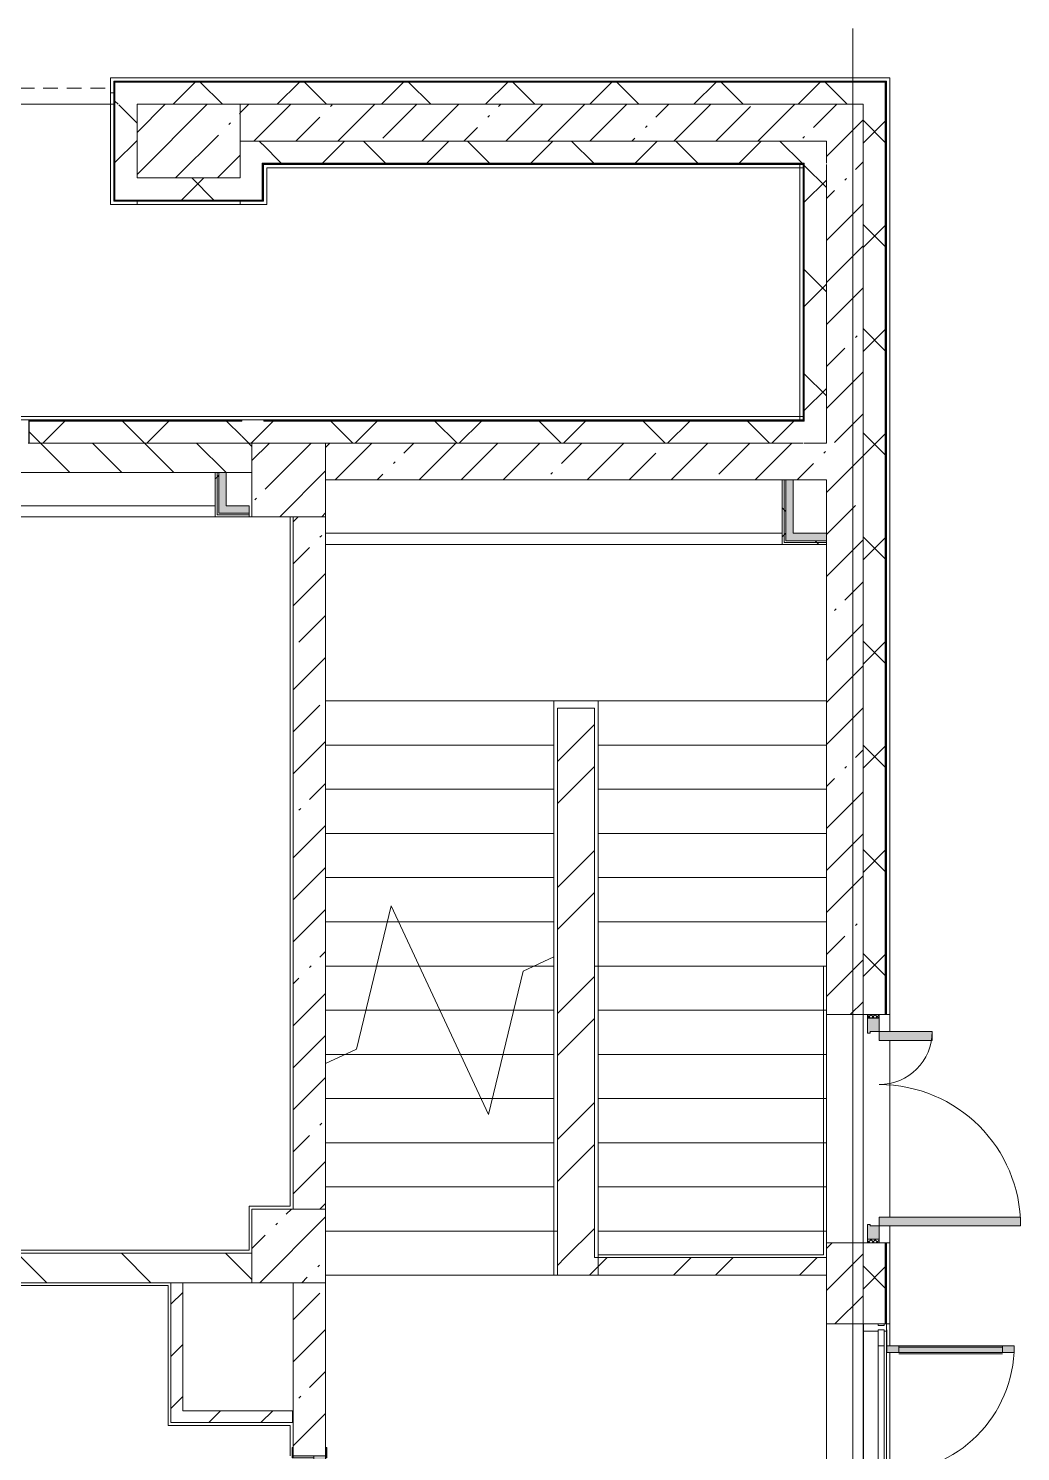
# Model space of a CAD drawing. Header units: millimetres. Extents: x -3724 to 231642, y -8553 to 29017.
# Drawn here: x 199117 to 205852, y 12254 to 21915 of the extents above; entities that cross this region are included whole.
import ezdxf

# ---------------------------------------------------------------- set-up
doc = ezdxf.new("R2010")
doc.units = ezdxf.units.MM
doc.linetypes.add('200_ШТРИХ__ш1_п0_6_', pattern=[160, 100, -60])
for name, color, linetype, lineweight, true_color in [('A-DETL-GENF-5', 7, 'Continuous', 5, 0xaaaaaa), ('A-DETL-GENF-6', 7, 'Continuous', 5, 0xe2e2e2), ('A-DOOR-2', 7, 'Continuous', 5, 0xaaaaaa), ('A-DOOR-3', 7, 'Continuous', 5, 0xe2e2e2), ('A-DOOR-FRAM-3', 7, 'Continuous', 5, 0xe2e2e2), ('A-DOOR-FRAM-4', 7, 'Continuous', 5, 0xaaaaaa), ('A-FLOR-1', 7, 'Continuous', 5, 0xaaaaaa), ('I-WALL-1', 7, 'Continuous', 5, 0xe7e7e7)]:
    doc.layers.add(name, color=color, linetype=linetype, lineweight=lineweight, true_color=true_color)
for name, color, linetype, lineweight in [('A-DETL-MBND-1', 7, '200_ШТРИХ__ш1_п0_6_', 9), ('A-GLAZ-CWMG-2', 7, 'Continuous', 5), ('A-WALL', 7, 'Continuous', 9), ('A-WALL-3', 7, 'Continuous', 5), ('I-WALL-3', 7, 'Continuous', 5), ('S-COLS-2', 7, 'Continuous', 5), ('S-STRS-3', 7, 'Continuous', 5), ('S-STRS-MBND-2', 7, 'Continuous', 5), ('Оси', 7, 'Continuous', 9)]:
    doc.layers.add(name, color=color, linetype=linetype, lineweight=lineweight)
pattern_1 = [(45, (79704.3, 0), (-353.5534, 353.5534), []), (135, (79704.3, 0), (-353.5534, -353.5534), [])]
pattern_2 = [(45, (79704.28, 0), (-285.1231, 285.1231), []), (45, (79989.4, 0), (-285.1231, 285.1231), [504.031, -100.806, 16.764, -84.042])]
pattern_3 = [(45, (79704.3, 0), (-427.6843, 427.6843), []), (45, (79989.4, 0), (-427.6843, 427.6843), [])]
pattern_4 = [(45, (79704.28, 0), (-176.7767, 176.7767), [])]
pattern_5 = [(45, (79704.3, 0), (-530.33, 530.33), []), (135, (79704.3, 0), (-530.33, -530.33), [])]

# ---------------------------------------------------------------- blocks, each defined once
blk = doc.blocks.new('110_Дверь_СКБ_2Ст - Д-1_л_Лестничная клетка EIS60 2-32142534-1_3_1_птичка')
at = {"layer": 'A-DOOR-3'}
for points in [[(612.5, 1010), (612.5, 110), (662.5, 110), (662.5, 1010), (639.9, 1010)], [(-637.5, 510), (-637.5, 110), (-587.5, 110), (-587.5, 510)], [(712.4, 30), (697.5, 30), (699.6, -110), (712.5, -110), (712.5, 30)]]:
    blk.add_hatch(color=256, dxfattribs=at).paths.add_polyline_path(points)
h = blk.add_hatch(color=256, dxfattribs=at)
h.paths.add_polyline_path([(662.5, 110), (662.5, 60), (652.5, 60), (652.5, 30), (712.5, 32.6), (712.5, 110)])
h.paths.add_polyline_path([(-637.5, 110), (-687.5, 110), (-687.2, 30), (-627.5, 35.6), (-627.5, 60), (-637.5, 60), (-637.5, 104.8)])
at = {"layer": 'A-DOOR-FRAM-3'}
for points in [[(-695.5, 118), (-742.5, 118), (-742.5, 110), (-672.5, 110), (-672.5, 118), (-687.5, 118)], [(728.3, 118), (697.5, 118), (697.5, 110), (767.5, 110), (767.5, 118), (729.9, 118)], [(-672.5, 30), (-687.5, 30), (-687.4, -110), (-672.5, -110), (-672.5, -21.5)], [(-687.4, -110), (-742.5, -110.2), (-742.5, -118), (-672.5, -118), (-674.5, -110)], [(767.5, -110), (697.5, -110), (698.9, -118), (767.5, -118)]]:
    blk.add_hatch(color=256, dxfattribs=at).paths.add_polyline_path(points)
at = {"layer": 'A-DOOR-2'}
for p, q in [((662.5, 1010), (612.5, 1010)), ((612.5, 1010), (612.5, 110)), ((662.5, 110), (662.5, 1010)), ((-637.5, 510), (-637.5, 110)), ((-587.5, 510), (-637.5, 510)), ((-587.5, 110), (-587.5, 510)), ((-637.5, 110), (-587.5, 110)), ((612.5, 110), (662.5, 110))]:
    blk.add_line(p, q, dxfattribs=at)
for centre, radius, start, end in [((662.5, 110), 900, 90, 180), ((-637.5, 110), 400, 360, 90)]:
    blk.add_arc(centre, radius, start, end, dxfattribs=at)
at = {"layer": 'A-DOOR-FRAM-4'}
for p, q in [((-672.5, 118), (-742.5, 118)), ((-742.5, 118), (-742.5, 110)), ((-742.5, 110), (-672.5, 110)), ((-637.5, 110), (-687.5, 110)), ((-687.5, 110), (-687.5, 30)), ((-672.5, 110), (-672.5, 118)), ((-637.5, 60), (-637.5, 110)), ((662.5, 110), (662.5, 60)), ((712.5, 110), (662.5, 110)), ((767.5, 118), (697.5, 118)), ((697.5, 118), (697.5, 110)), ((697.5, 110), (767.5, 110)), ((712.5, 30), (712.5, 110)), ((767.5, 110), (767.5, 118)), ((-687.5, 30), (-627.5, 30)), ((-672.5, 30), (-687.5, 30)), ((-687.5, 30), (-687.5, -110)), ((-672.5, -110), (-672.5, 30)), ((-627.5, 60), (-637.5, 60)), ((-627.5, 30), (-627.5, 60)), ((662.5, 60), (652.5, 60)), ((652.5, 60), (652.5, 30)), ((652.5, 30), (712.5, 30)), ((712.5, 30), (697.5, 30)), ((697.5, 30), (697.5, -110)), ((712.5, -110), (712.5, 30)), ((-672.5, -110), (-742.5, -110)), ((-742.5, -110), (-742.5, -118)), ((-742.5, -118), (-672.5, -118)), ((-687.5, -110), (-672.5, -110)), ((-672.5, -118), (-672.5, -110)), ((697.5, -110), (712.5, -110)), ((767.5, -110), (697.5, -110)), ((697.5, -110), (697.5, -118)), ((697.5, -118), (767.5, -118)), ((767.5, -118), (767.5, -110))]:
    blk.add_line(p, q, dxfattribs=at)
blk = doc.blocks.new('BSC_Колонна _Прямоугольная - 700х500-23282984-1_3_1_птичка')
at = {"layer": 'S-COLS-2'}
h = blk.add_hatch(dxfattribs=at)
h.set_pattern_fill('FP_194', color=256, style=0, pattern_type=2)
h.set_pattern_definition([(45, (-120500, -21150), (-285.1231, 285.1231), []), (45, (-120214.88, -21150), (-285.1231, 285.1231), [504.031, -100.806, 16.764, -84.042])])
h.paths.add_polyline_path([(-350, -250), (350, -250), (350, 250), (-350, 250)])
for p, q in [((350, 250), (-350, 250)), ((-350, 250), (-350, -250)), ((350, -250), (350, 250)), ((-350, -250), (350, -250))]:
    blk.add_line(p, q, dxfattribs=at)
blk = doc.blocks.new('110_Дверь_СКБ_2Ст_Наружная - ДН-3_1_л__ Двухстворчатая 1200 х2900 из подвала EI30-23667726-1_3_1_птичка')
at = {"layer": 'A-DOOR-2'}
h = blk.add_hatch(dxfattribs=at)
h.set_pattern_fill('FP_85', color=256, style=0, pattern_type=2)
h.set_pattern_definition([(135, (1526.41, 143.685), (-14.14214, -14.14214), []), (225, (1526.41, 143.685), (14.14214, -14.14214), [])])
h.paths.add_polyline_path([(794.5, 29), (769.5, 29), (769.9, -51), (794.5, -51), (794.5, -31)])
at = {"layer": 'A-DOOR-3'}
for points in [[(679.5, 31), (679.5, 989), (619.5, 989), (619.5, 29), (679.5, 29)], [(-580.5, 389), (-640.5, 389), (-640.5, 29), (-580.5, 31), (-580.5, 101)]]:
    blk.add_hatch(color=256, dxfattribs=at).paths.add_polyline_path(points)
h = blk.add_hatch(color=256, dxfattribs=at)
h.paths.add_polyline_path([(769.5, -39.6), (769.5, 29), (679.5, 29), (679.5, -31), (669.5, -31), (669.5, -51), (769.5, -50.6)])
h.paths.add_polyline_path([(-630.5, -51), (-630.5, -31), (-640.5, -31), (-640.5, 29), (-730.5, 29), (-730.5, -51), (-640.5, -51)])
at = {"layer": 'A-DOOR-FRAM-4'}
h = blk.add_hatch(dxfattribs=at)
h.set_pattern_fill('FP_86', color=256, style=0, pattern_type=2)
h.set_pattern_definition([(45, (-596.384, 143.685), (-14.1421, 14.1421), []), (135, (-596.384, 143.685), (-14.1421, -14.1421), [])])
h.paths.add_polyline_path([(-730.5, -51), (-730.5, 29), (-755.5, 29), (-755.5, -51)])
at = {"layer": 'A-DOOR-2'}
for p, q in [((679.5, 989), (619.5, 989)), ((619.5, 989), (619.5, 29)), ((679.5, 29), (679.5, 989)), ((-640.5, 389), (-640.5, 29)), ((-580.5, 389), (-640.5, 389)), ((-580.5, 29), (-580.5, 389)), ((-640.5, 29), (-580.5, 29)), ((619.5, 29), (679.5, 29))]:
    blk.add_line(p, q, dxfattribs=at)
for centre, radius, start, end in [((679.5, 29), 960, 90, 180), ((-640.5, 29), 360, 0, 90)]:
    blk.add_arc(centre, radius, start, end, dxfattribs=at)
at = {"layer": 'A-DOOR-FRAM-4'}
for p, q in [((-730.5, 29), (-755.5, 29)), ((-755.5, 29), (-755.5, -51)), ((-640.5, 29), (-730.5, 29)), ((-730.5, 29), (-730.5, -51)), ((-730.5, -51), (-730.5, 29)), ((-640.5, -31), (-640.5, 29)), ((679.5, 29), (679.5, -31)), ((769.5, 29), (679.5, 29)), ((769.5, -51), (769.5, 29)), ((794.5, 29), (769.5, 29)), ((769.5, 29), (769.5, -51)), ((794.5, -51), (794.5, 29)), ((-755.5, -51), (-730.5, -51)), ((-730.5, -51), (-630.5, -51)), ((-630.5, -31), (-640.5, -31)), ((-630.5, -51), (-630.5, -31)), ((679.5, -31), (669.5, -31)), ((669.5, -31), (669.5, -51)), ((669.5, -51), (769.5, -51)), ((769.5, -51), (794.5, -51))]:
    blk.add_line(p, q, dxfattribs=at)
blk = doc.blocks.new('Прямоугольный импост - Импост структурный с накладкой - 160мм-18691760-1_3_1_птичка')
at = {"layer": 'A-GLAZ-CWMG-2'}
for p, q in [((-50, 0), (-50, 17)), ((-50, 17), (0, 17)), ((0, 0), (-10, 0)), ((-10, 0), (-10, -40)), ((0, 17), (0, 0)), ((-50, -140), (-50, -40)), ((-10, -40), (0, -40)), ((0, -40), (0, -140)), ((0, -140), (-50, -140))]:
    blk.add_line(p, q, dxfattribs=at)
blk = doc.blocks.new('Дверь_Витражная_СКБ_2Ст - ВН-6-31912847-1_3_1_птичка')
at = {"layer": 'A-DETL-GENF-6'}
for points in [[(-643, -39), (-643, -370), (-598, -370), (-598, -20), (-643, -20)], [(562, -39), (562, -884), (607, -884), (607, -20), (562, -20)], [(607, -17), (607, -20), (705, -17)]]:
    blk.add_hatch(color=256, dxfattribs=at).paths.add_polyline_path(points)
at = {"layer": 'A-DETL-GENF-5'}
for p, q in [((-607, -20), (-715, -20)), ((-715, -20), (-607, -20)), ((-598, -20), (-643, -20)), ((-643, -370), (-643, -20)), ((-598, -20), (-643, -20)), ((-643, -20), (-643, -370)), ((-598, -370), (-598, -20)), ((-598, -370), (-598, -20)), ((562, -20), (607, -20)), ((562, -884), (562, -20)), ((562, -20), (562, -884)), ((607, -20), (562, -20)), ((607, -884), (607, -20)), ((607, -884), (607, -20)), ((607, -20), (715, -20)), ((607, -20), (715, -20)), ((-643, -100), (-598, -100)), ((-633, -290), (-633, -100)), ((-589, -290), (-589, -100)), ((553, -804), (553, -100)), ((607, -100), (562, -100)), ((597, -804), (597, -100)), ((-643, -290), (-598, -290)), ((-643, -370), (-598, -370)), ((-643, -370), (-598, -370)), ((607, -804), (562, -804)), ((607, -884), (562, -884)), ((562, -884), (607, -884))]:
    blk.add_line(p, q, dxfattribs=at)
at = {"layer": 'A-DOOR-2'}
for p, q in [((-715, 40), (-607, 40)), ((-715, 0), (-715, 40)), ((-607, 40), (-607, 0)), ((607, 40), (715, 40)), ((607, 0), (607, 40)), ((715, 40), (715, 0)), ((-607, 0), (-715, 0)), ((-607, -370), (-607, -20)), ((715, 0), (607, 0)), ((607, -884), (607, -20))]:
    blk.add_line(p, q, dxfattribs=at)
for centre, radius, start, end in [((-607, -20), 350, 270, 0), ((607, -20), 864, 180, 270)]:
    blk.add_arc(centre, radius, start, end, dxfattribs=at)
blk = doc.blocks.new('Прямоугольный импост - Импост структурный с накладкой - 160мм-23689444-1_3_1_птичка')
at = {"layer": 'A-GLAZ-CWMG-2'}
for p, q in [((125081, 13070), (125081, 11660)), ((125238, 13070), (125238, 11660)), ((125181, 12972), (125181, 11758)), ((125221, 12972), (125221, 11758))]:
    blk.add_line(p, q, dxfattribs=at)
blk = doc.blocks.new('BSC_Колонна _Прямоугольная - 500х500-V252-1_3_1_птичка')
at = {"layer": 'S-COLS-2'}
h = blk.add_hatch(dxfattribs=at)
h.set_pattern_fill('FP_206', color=256, style=0, pattern_type=2)
h.set_pattern_definition([(45, (-121180, -18850), (-285.1231, 285.1231), []), (45, (-120894.88, -18850), (-285.1231, 285.1231), [504.031, -100.806, 16.764, -84.042])])
h.paths.add_polyline_path([(30, -250), (250, -250), (250, 250), (-250, 246.7), (-250, -250), (10, -250)])
for p, q in [((250, 250), (-250, 250)), ((-250, 250), (-250, -250)), ((250, -250), (250, 250)), ((-250, -250), (250, -250))]:
    blk.add_line(p, q, dxfattribs=at)
blk = doc.blocks.new('BSC_Колонна _Прямоугольная - 500х500-22291386-1_3_1_птичка')
at = {"layer": 'S-COLS-2'}
h = blk.add_hatch(dxfattribs=at)
h.set_pattern_fill('FP_207', color=256, style=0, pattern_type=2)
h.set_pattern_definition([(45, (-121180, -13650), (-285.1231, 285.1231), []), (45, (-120894.88, -13650), (-285.1231, 285.1231), [504.031, -100.806, 16.764, -84.042])])
h.paths.add_polyline_path([(-250, -250), (250, -250), (250, 250), (-250, 250), (-250, -200)])
for p, q in [((250, 250), (-250, 250)), ((-250, 250), (-250, -250)), ((250, -250), (250, 250)), ((-250, -250), (250, -250))]:
    blk.add_line(p, q, dxfattribs=at)
blk = doc.blocks.new('BSC_Колонна _Прямоугольная - 500х500-V259-1_3_1_птичка')
at = {"layer": 'S-COLS-2'}
for p, q in [((250, 250), (-250, 250)), ((-250, 250), (-250, -250)), ((250, -250), (250, 250)), ((-250, -250), (250, -250))]:
    blk.add_line(p, q, dxfattribs=at)
blk = doc.blocks.new('Зашивка приборов отопления2 - Зашивка приборов отопления-33269377-1_3_1_птичка')
at = {"layer": 'A-WALL-3'}
for p, q in [((119410, 18900), (118210, 18900)), ((120680.1, 18675), (120680.1, 18900)), ((118010, 18675), (120680.1, 18675)), ((120680.1, 18675), (118010, 18675)), ((120680.1, 18600), (120680.1, 18675)), ((118010, 18600), (120680.1, 18600))]:
    blk.add_line(p, q, dxfattribs=at)
blk = doc.blocks.new('Зашивка приборов отопления3 - Зашивка приборов отопления-33270266-1_3_1_птичка')
at = {"layer": 'A-WALL-3'}
for p, q in [((121430, 18487.5), (124530, 18487.5)), ((124530, 18487.5), (121430, 18487.5)), ((121430, 18412.5), (124530, 18412.5))]:
    blk.add_line(p, q, dxfattribs=at)

msp = doc.modelspace()

# ---------------------------------------------------------------- hatches: boundary and pattern name
at = {"layer": 'A-WALL-3'}
h = msp.add_hatch(dxfattribs=at)
h.set_pattern_fill('FP_137', color=256, style=0, pattern_type=2)
h.set_pattern_definition(pattern_1)
h.paths.add_polyline_path([(204617.2, 21400), (204784.3, 21400), (204779.9, 21550), (199704.3, 21550), (199704.3, 21400), (204534.3, 21400)])
h = msp.add_hatch(dxfattribs=at)
h.set_pattern_fill('FP_137', color=256, style=0, pattern_type=2)
h.set_pattern_definition(pattern_1)
h.paths.add_polyline_path([(204934.3, -250), (204934.3, 7700), (204784.3, 7700), (204784.3, -250), (204894.3, -250)])
h.paths.add_polyline_path([(204932.6, 8900), (204934.3, 8900), (204934.3, 10820), (204784.3, 10820), (204784.3, 8900), (204894.3, 8900)])
h.paths.add_polyline_path([(204934.3, 13120), (204934.3, 13670), (204784.3, 13670), (204784.3, 13120), (204894.3, 13120)])
h.paths.add_polyline_path([(204934.3, 15220), (204934.3, 21550), (204784.3, 21550), (204784.3, 15220), (204894.3, 15220)])
h = msp.add_hatch(dxfattribs=at)
h.set_pattern_fill('FP_137', color=256, style=0, pattern_type=2)
h.set_pattern_definition(pattern_1)
h.paths.add_polyline_path([(199854.3, 20750), (199854.3, 21400), (199704.3, 21395.4), (199704.3, 20750)])
h = msp.add_hatch(dxfattribs=at)
h.set_pattern_fill('FP_137', color=256, style=0, pattern_type=2)
h.set_pattern_definition(pattern_1)
h.paths.add_polyline_path([(200554.3, 20750), (200704.3, 20750), (200704.3, 21150), (200554.3, 21150), (200554.3, 20900)])
h = msp.add_hatch(dxfattribs=at)
h.set_pattern_fill('FP_137', color=256, style=0, pattern_type=2)
h.set_pattern_definition(pattern_1)
h.paths.add_polyline_path([(204384.3, 21000), (204534.3, 21000), (204534.3, 21150), (200704.3, 21150), (200707.3, 21000), (202519.6, 21000)])
h = msp.add_hatch(dxfattribs=at)
h.set_pattern_fill('FP_137', color=256, style=0, pattern_type=2)
h.set_pattern_definition(pattern_1)
h.paths.add_polyline_path([(204384.3, 19100), (204534.3, 19100), (204534.3, 21000), (204384.3, 20997), (204384.3, 19250)])
h = msp.add_hatch(dxfattribs=at)
h.set_pattern_fill('FP_137', color=256, style=0, pattern_type=2)
h.set_pattern_definition(pattern_1)
h.paths.add_polyline_path([(199854.3, 20750), (200554.3, 20750), (200554.3, 20900), (199854.3, 20900)])
h = msp.add_hatch(dxfattribs=at)
h.set_pattern_fill('FP_137', color=256, style=0, pattern_type=2)
h.set_pattern_definition(pattern_1)
h.paths.add_polyline_path([(192613.1, 19100), (192594.7, 19125), (192604.7, 19100)])
h.paths.add_polyline_path([(192524.7, 19100), (192504.7, 19218.2), (192510.1, 19100)])
h.paths.add_polyline_path([(195804.7, 19100), (197906.3, 19100), (197906.3, 19250), (195204.7, 19250), (195204.7, 19100), (195804.3, 19100)])
h.paths.add_polyline_path([(200556.3, 19100), (200564.3, 19100), (200561.3, 19250), (199122.3, 19250), (199122.3, 19100), (200422, 19100)])
h.paths.add_polyline_path([(192560.6, 19158.9), (192561.8, 19170.9), (192554.7, 19180.7), (192554.7, 19250), (192504.6, 19250), (192510.1, 19228.8), (192556, 19165.3)])
h = msp.add_hatch(dxfattribs=at)
h.set_pattern_fill('FP_137', color=256, style=0, pattern_type=2)
h.set_pattern_definition(pattern_1)
h.paths.add_polyline_path([(200634.3, 19100), (200714.3, 19100), (200714.3, 19258), (200564.3, 19253), (200564.3, 19100)])
h = msp.add_hatch(dxfattribs=at)
h.set_pattern_fill('FP_137', color=256, style=0, pattern_type=2)
h.set_pattern_definition(pattern_1)
h.paths.add_polyline_path([(204384.3, 19100), (204381.3, 19250), (200714.3, 19250), (200714.3, 19100), (204381.3, 19100)])
h = msp.add_hatch(dxfattribs=at)
h.set_pattern_fill('FP_119', color=256, style=0, pattern_type=2)
h.set_pattern_definition([(135, (79704.28, 0), (-176.7767, -176.7767), [])])
h.paths.add_polyline_path([(200422, 18900), (200634.3, 18900), (200634.3, 19100), (199114.3, 19100), (199114.3, 18900), (200384.4, 18900)])
h.paths.add_polyline_path([(197914.3, 18900), (197909.3, 19100), (197714.3, 19100), (197714.3, 18900), (197800, 18900)])
at = {"layer": 'I-WALL-1'}
for points in [[(200459.9, 18675), (200459.9, 18900), (200409.9, 18900), (200409.9, 18675), (200422, 18675)], [(204309.3, 18487.5), (204309.3, 18850), (204259.3, 18848), (204259.3, 18487.5)], [(200614.3, 18625), (200614.3, 18675), (200409.9, 18675), (200409.9, 18625), (200564.3, 18625)], [(204532.3, 18437.5), (204534.3, 18440), (204534.3, 18487.5), (204259.3, 18487.5), (204259.3, 18437.5)]]:
    msp.add_hatch(color=256, dxfattribs=at).paths.add_polyline_path(points)
at = {"layer": 'I-WALL-3'}
h = msp.add_hatch(dxfattribs=at)
h.set_pattern_fill('FP_118', color=256, style=0, pattern_type=2)
h.set_pattern_definition(pattern_2)
h.paths.add_polyline_path([(202519.6, 21150), (204534.3, 21150), (204534.3, 21400), (200554.3, 21400), (200554.3, 21150)])
h = msp.add_hatch(dxfattribs=at)
h.set_pattern_fill('FP_118', color=256, style=0, pattern_type=2)
h.set_pattern_definition(pattern_2)
h.paths.add_polyline_path([(204762, 10600), (204784.3, 10600), (204784.3, 10820), (204534.3, 10820), (204534.3, 10600), (204617.2, 10600)])
h.paths.add_polyline_path([(204784.3, 13120), (204784.3, 13670), (204534.3, 13670), (204534.3, 13120), (204617.2, 13120)])
h.paths.add_polyline_path([(204534.3, 15220), (204784.3, 15220), (204784.3, 21400), (204534.3, 21400), (204534.3, 15550)])
h = msp.add_hatch(dxfattribs=at)
h.set_pattern_fill('FP_118', color=256, style=0, pattern_type=2)
h.set_pattern_definition(pattern_2)
h.paths.add_polyline_path([(204376.3, 18850), (204534.3, 18850), (204534.3, 19100), (201134.3, 19100), (201134.3, 18850), (204309.3, 18850)])
h = msp.add_hatch(dxfattribs=at)
h.set_pattern_fill('FP_215', color=256, style=0, pattern_type=2)
h.set_pattern_definition(pattern_5)
h.paths.add_polyline_path([(200394.3, 18612.5), (200397.4, 18612.5), (200397.4, 18900), (200384.9, 18900), (200384.9, 18612.5)])
h = msp.add_hatch(dxfattribs=at)
h.set_pattern_fill('FP_215', color=256, style=0, pattern_type=2)
h.set_pattern_definition(pattern_5)
h.paths.add_polyline_path([(200409.9, 18625), (200409.9, 18900), (200397.4, 18900), (200397.4, 18625)])
h = msp.add_hatch(dxfattribs=at)
h.set_pattern_fill('FP_215', color=256, style=0, pattern_type=2)
h.set_pattern_definition(pattern_5)
h.paths.add_polyline_path([(204246.8, 18425), (204246.8, 18850), (204234.3, 18850), (204234.3, 18425), (204243.7, 18425)])
h = msp.add_hatch(dxfattribs=at)
h.set_pattern_fill('FP_215', color=256, style=0, pattern_type=2)
h.set_pattern_definition(pattern_5)
h.paths.add_polyline_path([(204259.3, 18437.5), (204259.3, 18850), (204246.8, 18849), (204246.8, 18437.5)])
h = msp.add_hatch(dxfattribs=at)
h.set_pattern_fill('FP_118', color=256, style=0, pattern_type=2)
h.set_pattern_definition(pattern_2)
h.paths.add_polyline_path([(201134.3, 10380), (201134.3, 10825), (200914.3, 10825), (200914.3, 10380)])
h.paths.add_polyline_path([(200914.3, 12225), (201134.3, 12225), (201134.3, 13400), (200914.3, 13400), (200914.3, 12280)])
h.paths.add_polyline_path([(201096.8, 13900), (201134.3, 13900), (201134.3, 18600), (200914.3, 18600), (200914.3, 13900), (201032.8, 13900)])
h = msp.add_hatch(dxfattribs=at)
h.set_pattern_fill('FP_215', color=256, style=0, pattern_type=2)
h.set_pattern_definition(pattern_5)
h.paths.add_polyline_path([(204534.3, 18412.5), (204533.3, 18425), (204234.3, 18425), (204234.3, 18412.5), (204533.2, 18412.5)])
h = msp.add_hatch(dxfattribs=at)
h.set_pattern_fill('FP_215', color=256, style=0, pattern_type=2)
h.set_pattern_definition(pattern_5)
h.paths.add_polyline_path([(204534.3, 18425), (204532.3, 18437.5), (204246.8, 18437.5), (204246.8, 18425), (204533.3, 18425)])
h = msp.add_hatch(dxfattribs=at)
h.set_pattern_fill('FP_178', color=256, style=0, pattern_type=2)
h.set_pattern_definition(pattern_3)
h.paths.add_polyline_path([(202709.3, 13570), (202959.3, 13570), (202959.3, 17300), (202709.3, 17300), (202709.3, 13750)])
h = msp.add_hatch(dxfattribs=at)
h.set_pattern_fill('FP_136', color=256, style=0, pattern_type=2)
h.set_pattern_definition([(135, (79704.3, 0), (-353.5534, -353.5534), [])])
h.paths.add_polyline_path([(200634.3, 13400), (200634.3, 13600), (195804.3, 13600), (195804.3, 13400), (200422, 13400)])
h = msp.add_hatch(dxfattribs=at)
h.set_pattern_fill('FP_178', color=256, style=0, pattern_type=2)
h.set_pattern_definition(pattern_3)
h.paths.add_polyline_path([(202994, 13450), (204534.3, 13450), (204534.3, 13570), (202709.3, 13570), (202709.3, 13450), (202984.3, 13450)])
h = msp.add_hatch(dxfattribs=at)
h.set_pattern_fill('FP_135', color=256, style=0, pattern_type=2)
h.set_pattern_definition(pattern_4)
h.paths.add_polyline_path([(200084.3, 12450), (200164.3, 12450), (200164.3, 13400), (200084.3, 13400), (200084.3, 12571.1)])
h = msp.add_hatch(dxfattribs=at)
h.set_pattern_fill('FP_135', color=256, style=0, pattern_type=2)
h.set_pattern_definition(pattern_4)
h.paths.add_polyline_path([(200909.3, 12450), (200909.3, 12530), (200164.3, 12530), (200164.3, 12450), (200894.3, 12450)])

# ---------------------------------------------------------------- linework, layer by layer
at = {"layer": 'A-DETL-MBND-1'}
for p, q in [((190896.9, 21510), (199674.3, 21510)), ((199674.3, 21400), (190976.4, 21400))]:
    msp.add_line(p, q, dxfattribs=at)
at = {"layer": 'A-FLOR-1'}
for p, q in [((199674.3, 21400), (190976.4, 21400)), ((200614.3, 18600), (200634.3, 18600)), ((200894.3, 18600), (200894.3, 13920)), ((204534.3, 15550), (202959.3, 15550)), ((202984.3, 15550), (202984.3, 13590)), ((204514.3, 13590), (204514.3, 15550)), ((200614.3, 13920), (200614.3, 13620)), ((200894.3, 13920), (200614.3, 13920)), ((202709.3, 13750), (202684.3, 13750)), ((200614.3, 13620), (197734.3, 13620)), ((202984.3, 13590), (204514.3, 13590)), ((202709.3, 13450), (202684.3, 13450)), ((193378.5, 13380), (200064.3, 13380)), ((200064.3, 12430), (200064.3, 13380)), ((200894.3, 12430), (200064.3, 12430)), ((200894.3, 12225), (200894.3, 12430))]:
    msp.add_line(p, q, dxfattribs=at)
at = {"layer": 'A-WALL'}
for p, q in [((199701.3, 21553), (204937.3, 21553)), ((199701.3, 20747), (199701.3, 21553)), ((199704.3, 21550), (204934.3, 21550)), ((199704.3, 20750), (199704.3, 21550)), ((204934.3, 15220), (204934.3, 21550)), ((204937.3, 15220), (204937.3, 21553)), ((204784.3, 21400), (204784.3, 15220)), ((200712.3, 21150), (200704.3, 21150)), ((204534.3, 21000), (204534.3, 21150)), ((204384.3, 21000), (200704.3, 21000)), ((200704.3, 20750), (200704.3, 21000)), ((204381.3, 20997), (200707.3, 20997)), ((200707.3, 20747), (200707.3, 20997)), ((200712.3, 20997), (200712.3, 20992)), ((204381.3, 19253), (204381.3, 20997)), ((204384.3, 19250), (204384.3, 21000)), ((204534.3, 20992), (204534.3, 19100)), ((200707.3, 20747), (199701.3, 20747)), ((200704.3, 20750), (199704.3, 20750)), ((199119.3, 19253), (199119.3, 19100)), ((200561.3, 19253), (199119.3, 19253)), ((200564.3, 19250), (199122.3, 19250)), ((199122.3, 19250), (199122.3, 19100)), ((200556.3, 19253), (200556.3, 19258)), ((200561.3, 19258), (200561.3, 19253)), ((200564.3, 19258), (200564.3, 19250)), ((200714.3, 19250), (200714.3, 19258)), ((200714.3, 19253), (204381.3, 19253)), ((200714.3, 19250), (204384.3, 19250)), ((200634.3, 19100), (199114.3, 19100)), ((204384.3, 19100), (204534.3, 19100)), ((200397.4, 18900), (200397.4, 18612.5)), ((200409.9, 18900), (200409.9, 18625)), ((204309.3, 18850), (204234.3, 18850)), ((204246.8, 18850), (204246.8, 18425)), ((204259.3, 18850), (204259.3, 18437.5)), ((200397.4, 18612.5), (200614.3, 18612.5)), ((200409.9, 18625), (200614.3, 18625)), ((204534.3, 18412.5), (204534.3, 18487.5)), ((204246.8, 18425), (204534.3, 18425)), ((204259.3, 18437.5), (204534.3, 18437.5)), ((204784.3, 13670), (204784.3, 13120)), ((204934.3, 13120), (204934.3, 13670)), ((204937.3, 13120), (204937.3, 13670)), ((204534.3, 13450), (204534.3, 13570)), ((200164.3, 13400), (200084.3, 13400))]:
    msp.add_line(p, q, dxfattribs=at)
at = {"layer": 'A-WALL-3'}
for p, q in [((199674.3, 21580), (204964.3, 21580)), ((199674.3, 20720), (199674.3, 21580)), ((204942.3, 21558), (199696.3, 21558)), ((199696.3, 21558), (199696.3, 20742)), ((204942.3, 15220), (204942.3, 21558)), ((204964.3, 21580), (204964.3, 15105)), ((199696.3, 21479), (199674.3, 21479)), ((199696.3, 21400), (199674.3, 21400)), ((200554.3, 21400), (204784.3, 21400)), ((200712.3, 20992), (204376.3, 20992)), ((200712.3, 20742), (200712.3, 20992)), ((204376.3, 20970), (200734.3, 20970)), ((200734.3, 20970), (200734.3, 20720)), ((204354.3, 19258), (204354.3, 20992)), ((204376.3, 20992), (204376.3, 19258)), ((200734.3, 20720), (199674.3, 20720)), ((199696.3, 20742), (200712.3, 20742)), ((199854.3, 20742), (199854.3, 20720)), ((200554.3, 20720), (200554.3, 20742)), ((195056.7, 19280), (204376.3, 19280)), ((200714.3, 19258), (195204.7, 19258)), ((204376.3, 19258), (200714.3, 19258)), ((197714.3, 18900), (200634.3, 18900)), ((204784.3, 15220), (204812.3, 15220)), ((204784.3, 13670), (204784.3, 15220)), ((204892.3, 15220), (204964.3, 15220)), ((204964.3, 15045), (204964.3, 13845)), ((204964.3, 13785), (204964.3, 12972)), ((204812.3, 13670), (204784.3, 13670)), ((204964.3, 13670), (204892.3, 13670)), ((204942.3, 13120), (204942.3, 13670)), ((204784.3, 13120), (204964.3, 13120)), ((204784.3, 10820), (204784.3, 13120)), ((204964.3, 12927), (204964.3, 11767))]:
    msp.add_line(p, q, dxfattribs=at)
at = {"layer": 'I-WALL-3'}
for p, q in [((204534.3, 21400), (200554.3, 21400)), ((200554.3, 21150), (204534.3, 21150)), ((204376.3, 19100), (201134.3, 19100)), ((200384.9, 18900), (200384.9, 18600)), ((200459.9, 18675), (200459.9, 18900)), ((201134.3, 18850), (204234.3, 18850)), ((204234.3, 18850), (204234.3, 18412.5)), ((204309.3, 18850), (204534.3, 18850)), ((204309.3, 18487.5), (204309.3, 18850)), ((204534.3, 18850), (204534.3, 18487.5)), ((200614.3, 18675), (200459.9, 18675)), ((200614.3, 18600), (200614.3, 18675)), ((200384.9, 18600), (200614.3, 18600)), ((200914.3, 18600), (200914.3, 13900)), ((201134.3, 13900), (201134.3, 18600)), ((204534.3, 18487.5), (204309.3, 18487.5)), ((204234.3, 18412.5), (204534.3, 18412.5)), ((204534.3, 18412.5), (204534.3, 13570)), ((202709.3, 17300), (202709.3, 13450)), ((202959.3, 17300), (202709.3, 17300)), ((202959.3, 13570), (202959.3, 17300)), ((204534.3, 15220), (204784.3, 15220)), ((204784.3, 13670), (204534.3, 13670)), ((200634.3, 13600), (197714.3, 13600)), ((204534.3, 13570), (202959.3, 13570)), ((202709.3, 13450), (204534.3, 13450)), ((204534.3, 10600), (204534.3, 13450)), ((195804.3, 13400), (200084.3, 13400)), ((200084.3, 13400), (200084.3, 12450)), ((200164.3, 13400), (200634.3, 13400)), ((200164.3, 12530), (200164.3, 13400)), ((200914.3, 13400), (200914.3, 12280)), ((201134.3, 12280), (201134.3, 13400)), ((204534.3, 13120), (204784.3, 13120)), ((200909.3, 12530), (200164.3, 12530)), ((200909.3, 12450), (200909.3, 12530)), ((200084.3, 12450), (200909.3, 12450))]:
    msp.add_line(p, q, dxfattribs=at)
at = {"layer": 'S-STRS-3'}
for p, q in [((201134.3, 17350), (202684.3, 17350)), ((201134.3, 17350), (202684.3, 17350)), ((202684.3, 17350), (202984.3, 17350)), ((202684.3, 17050), (202684.3, 17350)), ((204534.3, 17350), (202984.3, 17350)), ((202984.3, 17350), (202984.3, 17050)), ((204534.3, 17350), (202984.3, 17350)), ((201134.3, 17050), (202684.3, 17050)), ((201134.3, 17050), (202684.3, 17050)), ((202684.3, 16750), (202684.3, 17050)), ((202984.3, 17050), (202984.3, 16750)), ((204534.3, 17050), (202984.3, 17050)), ((204534.3, 17050), (202984.3, 17050)), ((201134.3, 16750), (202684.3, 16750)), ((201134.3, 16750), (202684.3, 16750)), ((202684.3, 16450), (202684.3, 16750)), ((202984.3, 16750), (202984.3, 16450)), ((204534.3, 16750), (202984.3, 16750)), ((204534.3, 16750), (202984.3, 16750)), ((201134.3, 16450), (202684.3, 16450)), ((201134.3, 16450), (202684.3, 16450)), ((202684.3, 16150), (202684.3, 16450)), ((202984.3, 16450), (202984.3, 16150)), ((204534.3, 16450), (202984.3, 16450)), ((204534.3, 16450), (202984.3, 16450)), ((201134.3, 16150), (202684.3, 16150)), ((201134.3, 16150), (202684.3, 16150)), ((202684.3, 15850), (202684.3, 16150)), ((202984.3, 16150), (202984.3, 15850)), ((204534.3, 16150), (202984.3, 16150)), ((204534.3, 16150), (202984.3, 16150)), ((201134.3, 15850), (201552.8, 15850)), ((201134.3, 15850), (201552.8, 15850)), ((201552.8, 15850), (201629.5, 15850)), ((201552.8, 15850), (201629.5, 15850)), ((201629.5, 15850), (202684.3, 15850)), ((201629.5, 15850), (202684.3, 15850)), ((202684.3, 15611.4), (202684.3, 15850)), ((202984.3, 15850), (202984.3, 15550)), ((204534.3, 15850), (202984.3, 15850)), ((204534.3, 15850), (202984.3, 15850)), ((202684.3, 15550), (202684.3, 15611.4)), ((201134.3, 15550), (201479.9, 15550)), ((201134.3, 15550), (201479.9, 15550)), ((201479.9, 15550), (201769.4, 15550)), ((201479.9, 15550), (201769.4, 15550)), ((201769.4, 15550), (202552.6, 15550)), ((201769.4, 15550), (202552.6, 15550)), ((202552.6, 15550), (202684.3, 15550)), ((202552.6, 15550), (202684.3, 15550)), ((202684.3, 15250), (202684.3, 15550)), ((204534.3, 15550), (202984.3, 15550)), ((201134.3, 15250), (201407, 15250)), ((201134.3, 15250), (201407, 15250)), ((201407, 15250), (201909.3, 15250)), ((201407, 15250), (201909.3, 15250)), ((201909.3, 15250), (202411.5, 15250)), ((201909.3, 15250), (202411.5, 15250)), ((202411.5, 15250), (202684.3, 15250)), ((202411.5, 15250), (202684.3, 15250)), ((202684.3, 14950), (202684.3, 15250)), ((201134.3, 14950), (201265.9, 14950)), ((201134.3, 14950), (201265.9, 14950)), ((201265.9, 14950), (202049.2, 14950)), ((201265.9, 14950), (202049.2, 14950)), ((202049.2, 14950), (202338.6, 14950)), ((202049.2, 14950), (202338.6, 14950)), ((202338.6, 14950), (202684.3, 14950)), ((202338.6, 14950), (202684.3, 14950)), ((202684.3, 14650), (202684.3, 14950)), ((201134.3, 14650), (202189.1, 14650)), ((201134.3, 14650), (202189.1, 14650)), ((202189.1, 14650), (202265.7, 14650)), ((202189.1, 14650), (202265.7, 14650)), ((202265.7, 14650), (202684.3, 14650)), ((202265.7, 14650), (202684.3, 14650)), ((202684.3, 14350), (202684.3, 14650)), ((201134.3, 14350), (202684.3, 14350)), ((201134.3, 14350), (202684.3, 14350)), ((202684.3, 14050), (202684.3, 14350)), ((201134.3, 14050), (202684.3, 14050)), ((201134.3, 14050), (202684.3, 14050)), ((202684.3, 13750), (202684.3, 14050)), ((201134.3, 13750), (202684.3, 13750)), ((201134.3, 13750), (202684.3, 13750)), ((202684.3, 13450), (202684.3, 13750)), ((201134.3, 13450), (202684.3, 13450)), ((201134.3, 13450), (202684.3, 13450))]:
    msp.add_line(p, q, dxfattribs=at)
at = {"layer": 'S-STRS-MBND-2'}
for p, q in [((201134.3, 18850), (201134.3, 17350)), ((204534.3, 18850), (201134.3, 18850)), ((204534.3, 17350), (204534.3, 18850)), ((201134.3, 17350), (202684.3, 17350)), ((201134.3, 15550), (201134.3, 17350)), ((201134.3, 17350), (202684.3, 17350)), ((202684.3, 17350), (202984.3, 17350)), ((202684.3, 15611.4), (202684.3, 17350)), ((204534.3, 17350), (202984.3, 17350)), ((202984.3, 17350), (202984.3, 13450)), ((204534.3, 17350), (202984.3, 17350)), ((204534.3, 17350), (204534.3, 13450)), ((201134.3, 17050), (202684.3, 17050)), ((201134.3, 17050), (202684.3, 17050)), ((204534.3, 17050), (202984.3, 17050)), ((204534.3, 17050), (202984.3, 17050)), ((201134.3, 16750), (202684.3, 16750)), ((201134.3, 16750), (202684.3, 16750)), ((204534.3, 16750), (202984.3, 16750)), ((204534.3, 16750), (202984.3, 16750)), ((201134.3, 16450), (202684.3, 16450)), ((201134.3, 16450), (202684.3, 16450)), ((204534.3, 16450), (202984.3, 16450)), ((204534.3, 16450), (202984.3, 16450)), ((201134.3, 16150), (202684.3, 16150)), ((201134.3, 16150), (202684.3, 16150)), ((204534.3, 16150), (202984.3, 16150)), ((204534.3, 16150), (202984.3, 16150)), ((201579.1, 15958.1), (201342.8, 14985.9)), ((202239.4, 14541.9), (201579.1, 15958.1)), ((201134.3, 15850), (201552.8, 15850)), ((201134.3, 15850), (201552.8, 15850)), ((201629.5, 15850), (202684.3, 15850)), ((201629.5, 15850), (202684.3, 15850)), ((204534.3, 15850), (202984.3, 15850)), ((204534.3, 15850), (202984.3, 15850)), ((202684.3, 15611.4), (202475.7, 15514.1)), ((201134.3, 15550), (201479.9, 15550)), ((201134.3, 15550), (201479.9, 15550)), ((201769.4, 15550), (202552.6, 15550)), ((201769.4, 15550), (202552.6, 15550)), ((202475.7, 15514.1), (202239.4, 14541.9)), ((204534.3, 15550), (202984.3, 15550)), ((204534.3, 15550), (202984.3, 15550)), ((201134.3, 15250), (201407, 15250)), ((201134.3, 15250), (201407, 15250)), ((201909.3, 15250), (202411.5, 15250)), ((201909.3, 15250), (202411.5, 15250)), ((204534.3, 15250), (202984.3, 15250)), ((204534.3, 15250), (202984.3, 15250)), ((201342.8, 14985.9), (201134.3, 14888.6)), ((201134.3, 14950), (201265.9, 14950)), ((201134.3, 14950), (201265.9, 14950)), ((202049.2, 14950), (202338.6, 14950)), ((202049.2, 14950), (202338.6, 14950)), ((204534.3, 14950), (202984.3, 14950)), ((204534.3, 14950), (202984.3, 14950)), ((202189.1, 14650), (202265.7, 14650)), ((202189.1, 14650), (202265.7, 14650)), ((204534.3, 14650), (202984.3, 14650)), ((204534.3, 14650), (202984.3, 14650)), ((204534.3, 14350), (202984.3, 14350)), ((204534.3, 14350), (202984.3, 14350)), ((204534.3, 14050), (202984.3, 14050)), ((204534.3, 14050), (202984.3, 14050)), ((204534.3, 13750), (202984.3, 13750)), ((204534.3, 13750), (202984.3, 13750)), ((204534.3, 13450), (202984.3, 13450))]:
    msp.add_line(p, q, dxfattribs=at)
at = {"layer": 'Оси'}
msp.add_line((204714.3, 10029.8), (204714.3, 21915.1), dxfattribs=at)

# ---------------------------------------------------------------- block references
at = {"layer": 'A-DOOR-2'}
for name, p, rotation in [('110_Дверь_СКБ_2Ст_Наружная - ДН-3_1_л__ Двухстворчатая 1200 х2900 из подвала EI30-23667726-1_3_1_птичка', (204863.3, 14464.5), 269.9999999999999), ('Дверь_Витражная_СКБ_2Ст - ВН-6-31912847-1_3_1_птичка', (204925.3, 12365), 89.99999999999957), ('110_Дверь_СКБ_2Ст - Д-1_л_Лестничная клетка EIS60 2-32142534-1_3_1_птичка', (201024.3, 11537.5), 269.9999999999999)]:
    msp.add_blockref(name, p, dxfattribs=dict(at, rotation=rotation))
at = {"layer": 'A-GLAZ-CWMG-2', "extrusion": (0, 0, -1), "rotation": 90.00000000000044}
msp.add_blockref('Прямоугольный импост - Импост структурный с накладкой - 160мм-18691760-1_3_1_птичка', (-204925.3, 13120), dxfattribs=at)
at = {"layer": 'A-GLAZ-CWMG-2'}
msp.add_blockref('Прямоугольный импост - Импост структурный с накладкой - 160мм-23689444-1_3_1_птичка', (79704.3, 0), dxfattribs=at)
at = {"layer": 'A-WALL-3'}
for name in ['Зашивка приборов отопления2 - Зашивка приборов отопления-33269377-1_3_1_птичка', 'Зашивка приборов отопления3 - Зашивка приборов отопления-33270266-1_3_1_птичка']:
    msp.add_blockref(name, (79704.3, 0), dxfattribs=at)
at = {"layer": 'S-COLS-2'}
for name, p in [('BSC_Колонна _Прямоугольная - 700х500-23282984-1_3_1_птичка', (200204.3, 21150)), ('BSC_Колонна _Прямоугольная - 500х500-V252-1_3_1_птичка', (200884.3, 18850)), ('BSC_Колонна _Прямоугольная - 500х500-V259-1_3_1_птичка', (200884.3, 18850)), ('BSC_Колонна _Прямоугольная - 500х500-22291386-1_3_1_птичка', (200884.3, 13650))]:
    msp.add_blockref(name, p, dxfattribs=at)

doc.saveas('drawing.dxf')
